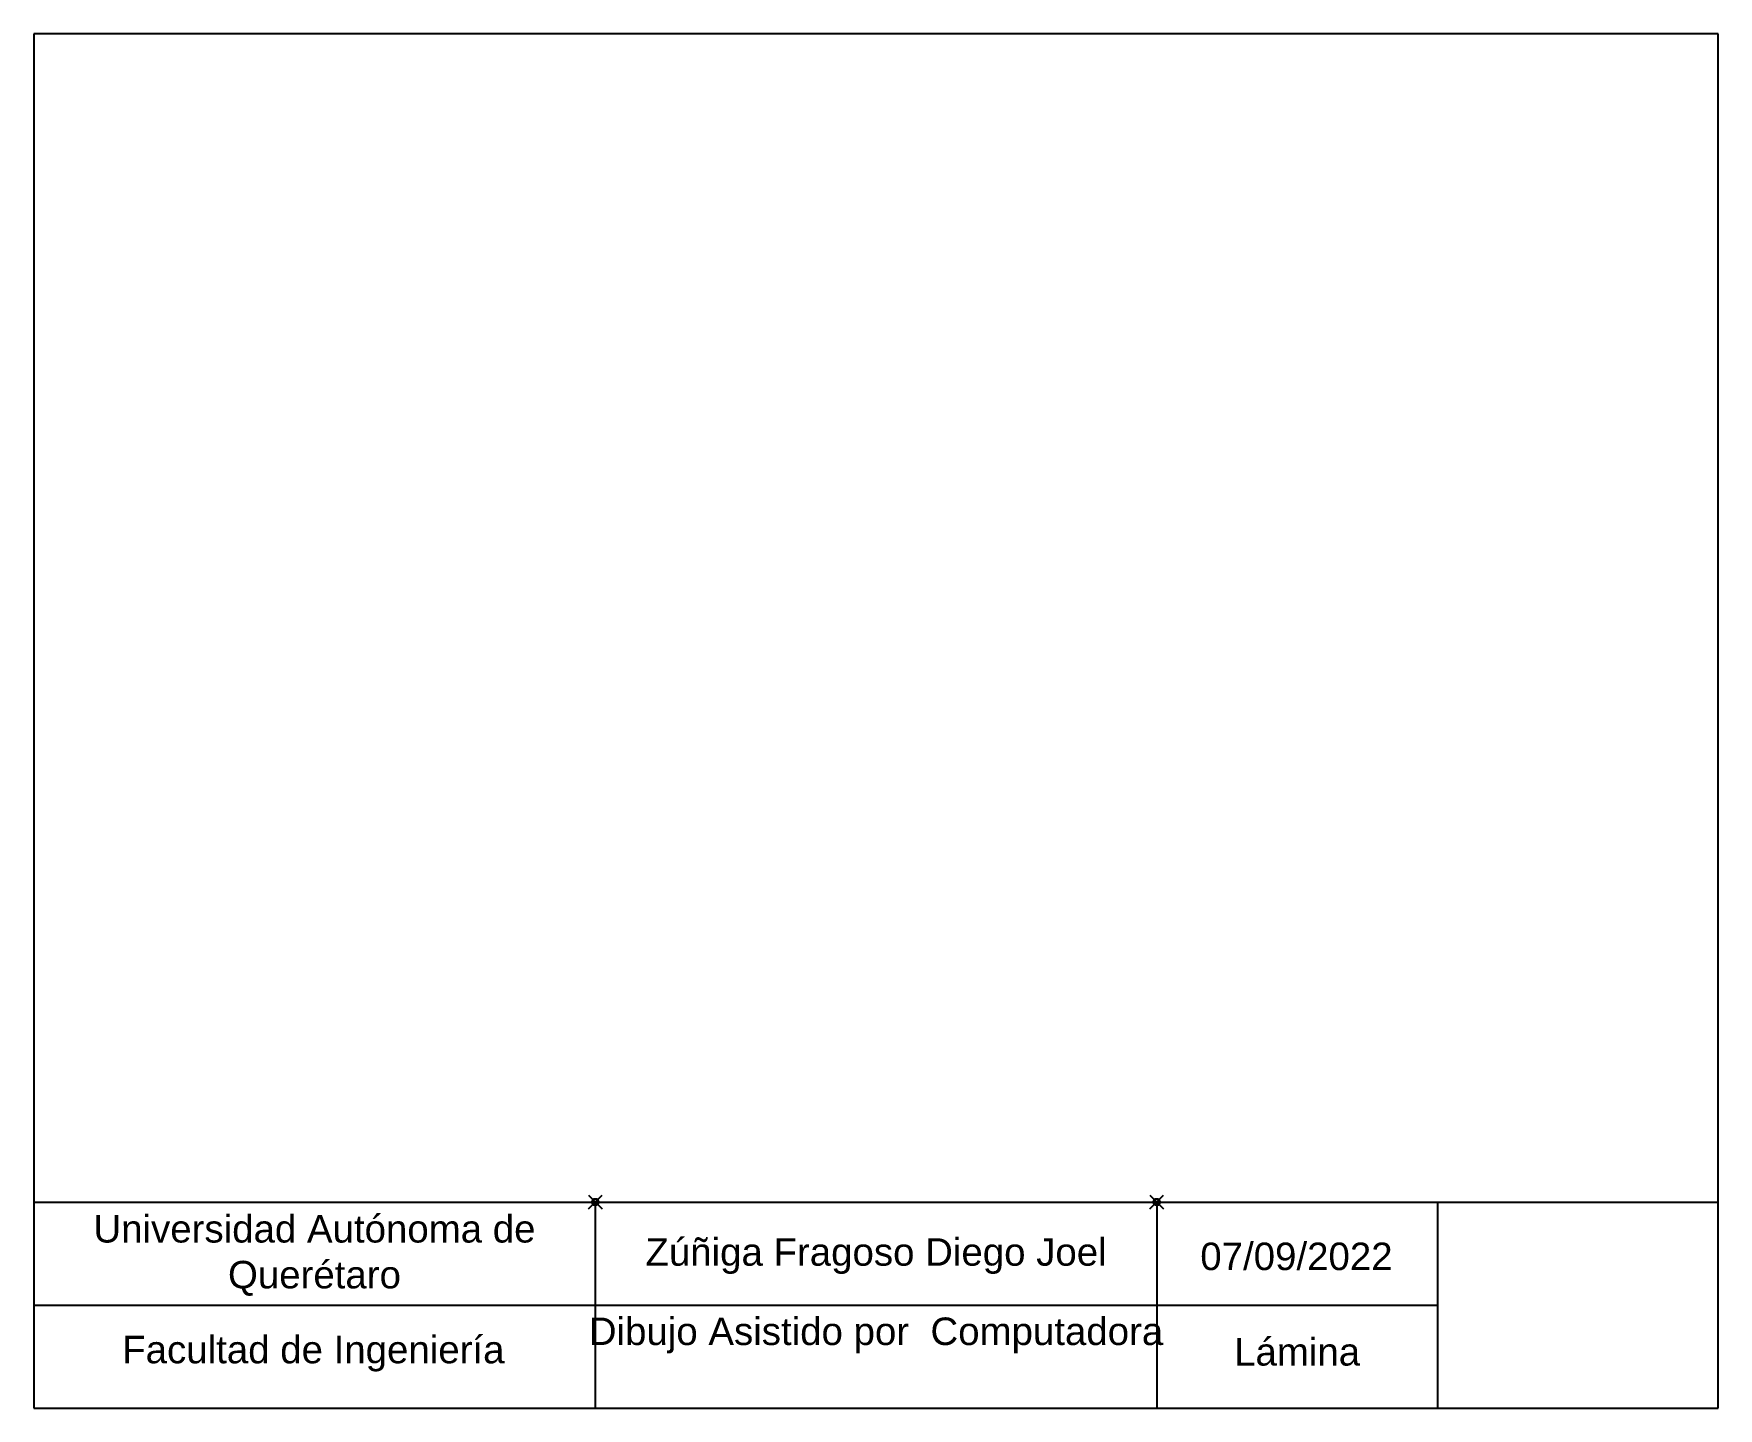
# Model space of a CAD drawing. Header units: millimetres. Extents: x 25 to 270, y 10 to 210.
import ezdxf

# ---------------------------------------------------------------- set-up
doc = ezdxf.new("R2010")
doc.units = ezdxf.units.MM
doc.header["$PDMODE"] = 35
doc.styles.get("Standard").update_dxf_attribs({"font": 'arial.ttf'})

msp = doc.modelspace()

# ---------------------------------------------------------------- linework, layer by layer
for p, q in [((270, 210), (25, 210)), ((25, 210), (25, 10)), ((270, 10), (270, 210)), ((25, 40), (270, 40)), ((106.67, 40), (106.67, 10)), ((188.33, 40), (188.33, 10)), ((229.17, 40), (229.17, 10)), ((25, 25), (229.17, 25)), ((25, 10), (270, 10))]:
    msp.add_line(p, q)
for p in [(106.67, 40), (188.33, 40)]:
    msp.add_point(p)

# ---------------------------------------------------------------- texts
at = {"char_height": 4, "attachment_point": 1}
for s, width, insert in [('\\pxqc;Universidad Autónoma de Querétaro', 81.6667, (25, 38.12)), ('\\pxqc;Zúñiga Fragoso Diego Joel', 81.6667, (106.67, 34.75)), ('\\pxqc;07/09/2022', 40.8333, (188.23, 34.11)), ('\\pxqc;Dibujo Asistido por  Computadora', 81.6667, (106.67, 23.21)), ('\\pxqc;Facultad de Ingeniería', 81.6667, (24.84, 20.55)), ('\\pxqc;Lámina', 40.8333, (188.33, 20.22))]:
    msp.add_mtext_dynamic_manual_height_columns(s, width=width, gutter_width=12.5, heights=[0], dxfattribs=dict(at, insert=insert))

doc.saveas('drawing.dxf')
